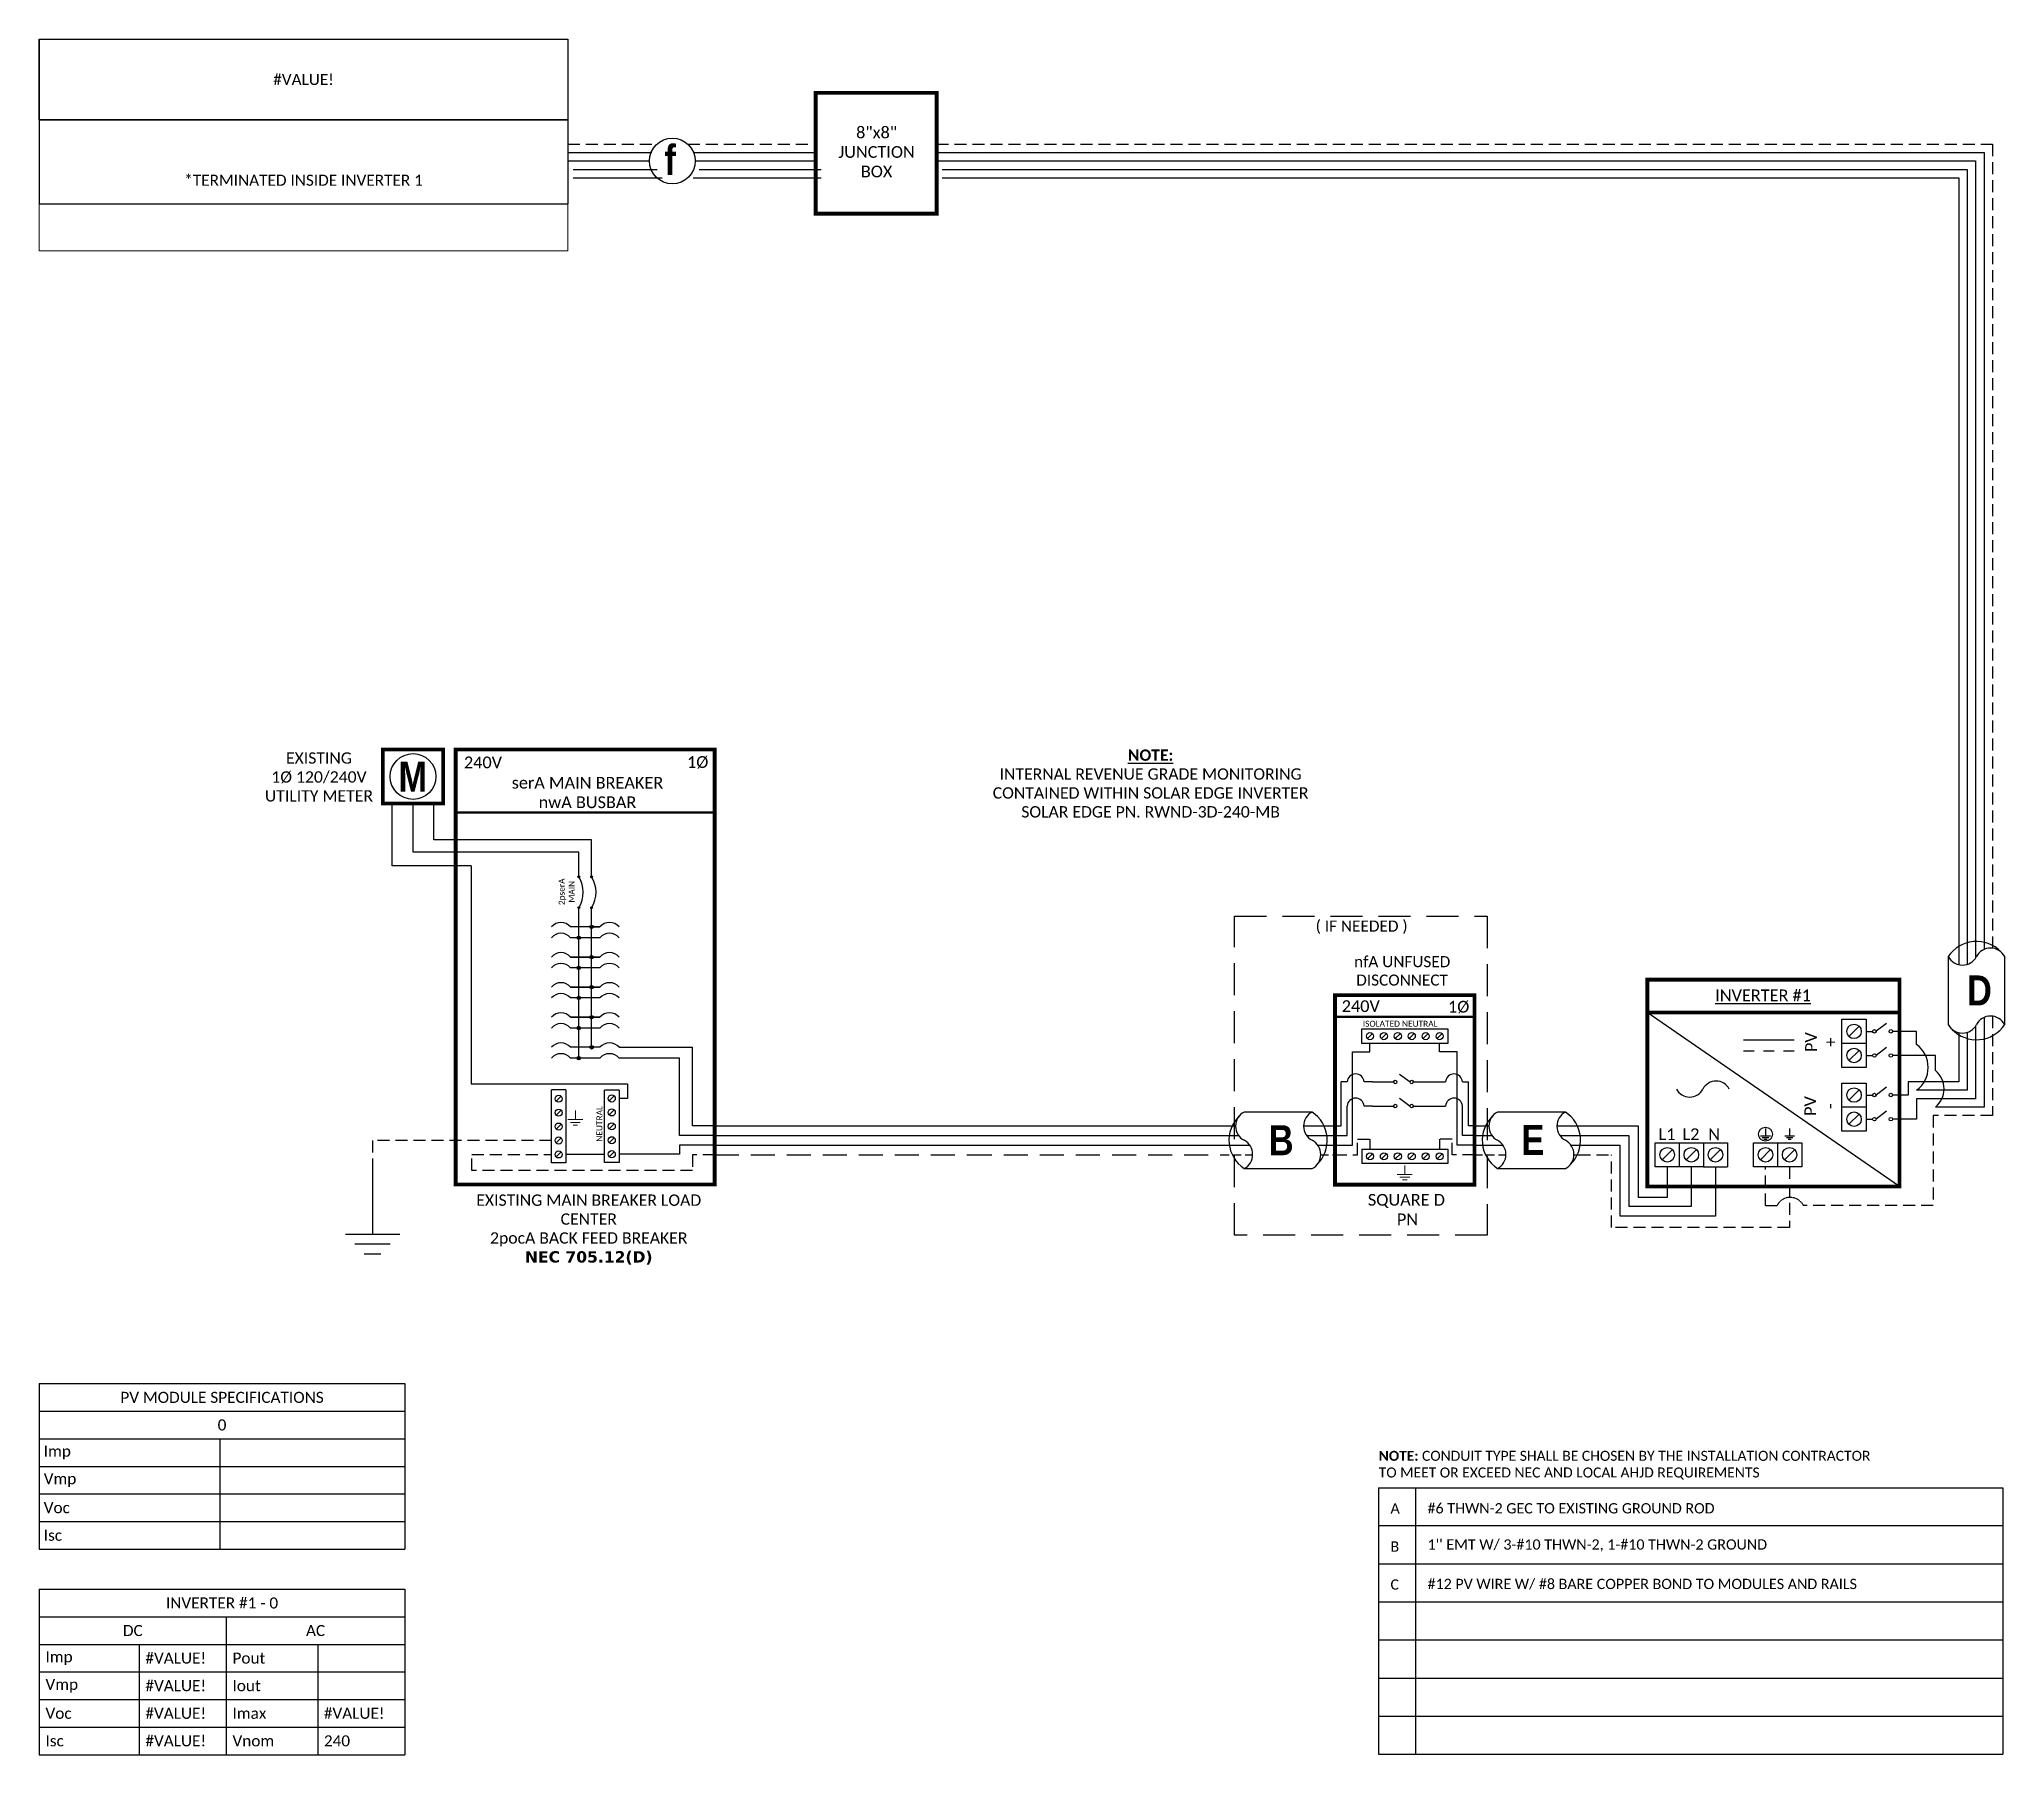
# Model space of a CAD drawing. Header units: feet. Extents: x 17038 to 17652, y 15297 to 15833.
import ezdxf

# ---------------------------------------------------------------- set-up
doc = ezdxf.new("R2010")
doc.units = ezdxf.units.FT
doc.header["$MEASUREMENT"] = 0
doc.linetypes.add('DASHED', pattern=[0.75, 0.5, -0.25])
doc.linetypes.add('HIDDEN', pattern=[0.375, 0.25, -0.125])
doc.styles.add('ONE LINE TXT', font='techb___.ttf')
doc.styles.get("Standard").update_dxf_attribs({"font": 'calibri.ttf'})

# ---------------------------------------------------------------- blocks, each defined once
blk = doc.blocks.new('*U16')
at = {"color": 7, "linetype": 'Continuous'}
for p, q in [((-7.14, 13.31), (-28.39, 13.31)), ((-28.39, -4.31), (-7.14, -4.31))]:
    blk.add_line(p, q, dxfattribs=at)
at = {"color": 7}
for p, q in [((-35.53, 9), (-31.05, 9)), ((-9.81, 9), (0, 9))]:
    blk.add_line(p, q, dxfattribs=at)
at = {"color": 10}
for p, q in [((-35.53, 6), (-30.11, 6)), ((-8.87, 6), (0, 6))]:
    blk.add_line(p, q, dxfattribs=at)
at = {"color": 253}
for p, q in [((-35.53, 3), (-26.66, 3)), ((-5.41, 3), (0, 3))]:
    blk.add_line(p, q, dxfattribs=at)
at = {"color": 92, "linetype": 'HIDDEN', "ltscale": 10}
for p, q in [((-4.48, 0), (0, 0)), ((-35.53, 0), (-25.72, 0))]:
    blk.add_line(p, q, dxfattribs=at)
at = {"linetype": 'Continuous'}
for centre, start, end in [((-26.08, 8.91), 117.66392, 242.33608), ((-4.83, 8.91), 117.66392, 242.33608), ((-30.7, 0.09), 297.66392, 62.33608), ((-9.45, 0.09), 297.66392, 62.33608)]:
    blk.add_arc(centre, 4.98, start, end, dxfattribs=at)
at = {"color": 7, "linetype": 'Continuous'}
for centre, start, end in [((-12.99, 4.5), 313.97324, 56.42648), ((-22.54, 4.5), 133.97324, 236.42648)]:
    blk.add_arc(centre, 10.58, start, end, dxfattribs=at)
blk = doc.blocks.new('*U23')
at = {"color": 7}
blk.add_line((-79.14, 9), (0, 9), dxfattribs=at)
at = {"color": 10}
blk.add_line((-79.14, 6), (0, 6), dxfattribs=at)
at = {"color": 253}
blk.add_line((-79.14, 3), (0, 3), dxfattribs=at)
at = {"color": 92, "linetype": 'DASHED', "ltscale": 15}
blk.add_line((-79.14, 0), (0, 0), dxfattribs=at)
blk = doc.blocks.new('breakerPanel')
at = {"linetype": 'Continuous'}
h = blk.add_hatch(color=1, dxfattribs=at)
h.dxf.hatch_style = 1
edge = h.paths.add_edge_path()
edge.add_arc((-42.47, 86.8), 0.291, 0, 360)
h = blk.add_hatch(color=1, dxfattribs=at)
h.dxf.hatch_style = 1
edge = h.paths.add_edge_path()
edge.add_arc((-38.44, 86.8), 0.291, 0, 360)
h = blk.add_hatch(color=1, dxfattribs=at)
h.dxf.hatch_style = 1
edge = h.paths.add_edge_path()
edge.add_arc((-42.47, 77.16), 0.291, 0, 360)
h = blk.add_hatch(color=1, dxfattribs=at)
h.dxf.hatch_style = 1
edge = h.paths.add_edge_path()
edge.add_arc((-38.44, 77.16), 0.291, 0, 360)
h = blk.add_hatch(color=1, dxfattribs=at)
h.dxf.hatch_style = 1
edge = h.paths.add_edge_path()
edge.add_arc((-42.47, 67.78), 0.528, 0, 360)
h = blk.add_hatch(color=1, dxfattribs=at)
h.dxf.hatch_style = 1
edge = h.paths.add_edge_path()
edge.add_arc((-38.44, 71.16), 0.528, 0, 360)
h = blk.add_hatch(color=1, dxfattribs=at)
h.dxf.hatch_style = 1
edge = h.paths.add_edge_path()
edge.add_arc((-38.44, 61.76), 0.528, 0, 360)
h = blk.add_hatch(color=1, dxfattribs=at)
h.dxf.hatch_style = 1
edge = h.paths.add_edge_path()
edge.add_arc((-42.47, 58.38), 0.528, 0, 360)
h = blk.add_hatch(color=1, dxfattribs=at)
h.dxf.hatch_style = 1
edge = h.paths.add_edge_path()
edge.add_arc((-42.47, 48.98), 0.528, 0, 360)
h = blk.add_hatch(color=1, dxfattribs=at)
h.dxf.hatch_style = 1
edge = h.paths.add_edge_path()
edge.add_arc((-38.44, 52.36), 0.528, 0, 360)
h = blk.add_hatch(color=1, dxfattribs=at)
h.dxf.hatch_style = 1
edge = h.paths.add_edge_path()
edge.add_arc((-38.44, 42.95), 0.528, 0, 360)
h = blk.add_hatch(color=1, dxfattribs=at)
h.dxf.hatch_style = 1
edge = h.paths.add_edge_path()
edge.add_arc((-42.47, 39.58), 0.528, 0, 360)
h = blk.add_hatch(color=1, dxfattribs=at)
h.dxf.hatch_style = 1
edge = h.paths.add_edge_path()
edge.add_arc((-38.44, 33.55), 0.528, 0, 360)
h = blk.add_hatch(color=1, dxfattribs=at)
h.dxf.hatch_style = 1
edge = h.paths.add_edge_path()
edge.add_arc((-42.47, 30.17), 0.528, 0, 360)
at = {"color": 155, "true_color": 0x647190}
blk.add_line((-80.92, 126.59), (0, 126.59), dxfattribs=at)
at = {"color": 253, "linetype": 'Continuous'}
for p, q in [((-100.73, 90.2), (-100.73, 109.7)), ((-76.04, 90.2), (-100.73, 90.2)), ((-76.04, 90.2), (-76.04, 22.16)), ((-76.04, 22.16), (-27.25, 22.16)), ((-27.25, 22.16), (-27.25, 17.57)), ((-27.25, 17.57), (-29.89, 17.57)), ((-11.01, 0.16), (-29.89, 0.16)), ((0, 3), (-11.01, 3)), ((-11.01, 3), (-11.01, 0.16))]:
    blk.add_line(p, q, dxfattribs=at)
at = {"color": 10, "linetype": 'Continuous'}
for p, q in [((-94.24, 94.51), (-94.24, 109.7)), ((-42.47, 94.51), (-94.24, 94.51)), ((-42.47, 87.09), (-42.47, 94.51)), ((-42.47, 30.17), (-42.47, 76.87)), ((-35.88, 67.78), (-45.04, 67.78)), ((-35.88, 58.38), (-45.04, 58.38)), ((-35.88, 48.98), (-45.04, 48.98)), ((-35.88, 39.58), (-45.04, 39.58)), ((-35.88, 30.17), (-45.04, 30.17)), ((-10.98, 30.17), (-29.89, 30.17)), ((-10.98, 6), (-10.98, 30.17)), ((0, 6), (-10.98, 6))]:
    blk.add_line(p, q, dxfattribs=at)
at = {"color": 7, "linetype": 'Continuous'}
for p, q in [((-87.75, 98.34), (-87.75, 109.7)), ((-38.44, 98.34), (-87.75, 98.34)), ((-38.44, 87.09), (-38.44, 98.34)), ((-38.44, 61.76), (-38.44, 76.87)), ((-35.88, 71.16), (-45.04, 71.16)), ((-38.44, 71.16), (-35.88, 71.16)), ((-45.04, 61.76), (-35.88, 61.76)), ((-35.88, 61.76), (-45.04, 61.76)), ((-38.44, 52.36), (-38.44, 61.76)), ((-45.04, 52.36), (-35.88, 52.36)), ((-35.88, 52.36), (-45.04, 52.36)), ((-38.44, 42.95), (-38.44, 52.36)), ((-45.04, 42.95), (-35.88, 42.95)), ((-35.88, 42.95), (-45.04, 42.95)), ((-38.44, 33.55), (-38.44, 42.95)), ((-35.88, 33.55), (-45.04, 33.55)), ((-6.96, 9), (-6.96, 33.55))]:
    blk.add_line(p, q, dxfattribs=at)
at = {"lineweight": 50}
blk.add_line((-80.92, 106.95), (0, 106.95), dxfattribs=at)
at = {"color": 7}
for p, q in [((-29.89, 33.55), (-6.96, 33.55)), ((0, 9), (-6.96, 9))]:
    blk.add_line(p, q, dxfattribs=at)
at = {"color": 1, "linetype": 'Continuous'}
for p, q in [((-51.03, -2.51), (-51.03, 20.23)), ((-46.49, 20.23), (-51.03, 20.23)), ((-46.49, 20.23), (-46.49, -2.51)), ((-34.43, -2.43), (-34.43, 20.16)), ((-29.89, 20.16), (-34.43, 20.16)), ((-29.89, 20.16), (-29.89, -2.43)), ((-46.49, -2.51), (-51.03, -2.51)), ((-29.89, -2.43), (-34.43, -2.43))]:
    blk.add_line(p, q, dxfattribs=at)
at = {"color": 4, "linetype": 'Continuous'}
for p, q in [((-47.97, 18.28), (-49.55, 16.71)), ((-47.97, 13.93), (-49.55, 12.36)), ((-31.37, 18.35), (-32.94, 16.78)), ((-31.37, 14), (-32.94, 12.43)), ((-47.97, 9.58), (-49.55, 8.01)), ((-31.37, 9.65), (-32.94, 8.08)), ((-47.97, 5.23), (-49.55, 3.66)), ((-47.97, 0.88), (-49.55, -0.69)), ((-31.37, 5.3), (-32.94, 3.73)), ((-31.37, 0.95), (-32.94, -0.62))]:
    blk.add_line(p, q, dxfattribs=at)
at = {"color": 92, "linetype": 'HIDDEN', "ltscale": 15}
for p, q in [((-51.03, 4.44), (-106.89, 4.44)), ((-106.89, 4.44), (-106.89, -4.87)), ((-75.84, -4.96), (-75.84, 0.09)), ((-75.84, 0.09), (-51.03, 0.09)), ((0, 0), (-6.96, 0)), ((-6.96, -4.96), (-75.84, -4.96)), ((-6.96, 0), (-6.96, -4.96))]:
    blk.add_line(p, q, dxfattribs=at)
at = {"color": 92, "linetype": 'Continuous', "ltscale": 15}
blk.add_line((-34.43, 0.09), (-46.49, 0.09), dxfattribs=at)
at = {"color": 92, "ltscale": 15}
blk.add_line((-106.89, -4.87), (-106.89, -24.84), dxfattribs=at)
at = {"lineweight": 50, "const_width": 1.19}
for points in [[(-103.67, 109.7), (-103.67, 126.59), (-84.82, 126.59), (-84.82, 109.7)], [(-80.92, -9.3), (-80.92, 126.59), (0, 126.59), (0, -9.3)]]:
    blk.add_lwpolyline(points, close=True, dxfattribs=at)
at = {"color": 92, "linetype": 'Continuous', "lineweight": 5, "ltscale": 0.05, "flags": 128}
for points in [[(-43.54, 13.81), (-43.54, 10.97)], [(-45.88, 10.97), (-41.2, 10.97)], [(-42.01, 10.1), (-45.07, 10.1)], [(-42.82, 9.23), (-44.25, 9.23)]]:
    blk.add_lwpolyline(points, dxfattribs=at)
at = {"color": 92, "linetype": 'Continuous', "ltscale": 4, "flags": 128}
for points in [[(-115.37, -24.84), (-98.41, -24.84)], [(-101.35, -27.98), (-112.43, -27.98)], [(-104.29, -31.12), (-109.49, -31.12)]]:
    blk.add_lwpolyline(points, dxfattribs=at)
at = {"linetype": 'Continuous'}
blk.add_circle((-94.24, 118.15), 7.15, dxfattribs=at)
at = {"color": 1, "linetype": 'Continuous'}
for centre, radius in [((-42.47, 86.8), 0.291), ((-38.44, 86.8), 0.291), ((-42.47, 77.16), 0.291), ((-38.44, 77.16), 0.291), ((-42.47, 67.78), 0.528), ((-38.44, 71.16), 0.528), ((-38.44, 61.76), 0.528), ((-42.47, 58.38), 0.528), ((-42.47, 48.98), 0.528), ((-38.44, 52.36), 0.528), ((-38.44, 42.95), 0.528), ((-42.47, 39.58), 0.528), ((-38.44, 33.55), 0.528), ((-42.47, 30.17), 0.528)]:
    blk.add_circle(centre, radius, dxfattribs=at)
at = {"color": 4, "linetype": 'Continuous'}
for centre in [(-48.76, 17.49), (-32.16, 17.57), (-48.76, 13.14), (-32.16, 13.21), (-48.76, 8.79), (-32.16, 8.86), (-48.76, 4.44), (-48.76, 0.09), (-32.16, 4.51), (-32.16, 0.16)]:
    blk.add_circle(centre, 1.11, dxfattribs=at)
at = {"color": 1, "linetype": 'Continuous'}
for centre, radius, start, end in [((-50.14, 81.98), 9.06, 327.87082, 32.12918), ((-46.11, 81.98), 9.06, 327.87082, 32.12918), ((-48.03, 68.62), 3.93, 40.3392, 139.6608), ((-48.03, 65.24), 3.93, 40.3392, 139.6608), ((-32.88, 68.62), 3.93, 40.3392, 139.6608), ((-32.88, 65.24), 3.93, 40.3392, 139.6608), ((-48.03, 59.21), 3.93, 40.3392, 139.6608), ((-32.88, 59.21), 3.93, 40.3392, 139.6608), ((-48.03, 55.84), 3.93, 40.3392, 139.6608), ((-32.88, 55.84), 3.93, 40.3392, 139.6608), ((-48.03, 49.81), 3.93, 40.3392, 139.6608), ((-48.03, 46.43), 3.93, 40.3392, 139.6608), ((-32.88, 49.81), 3.93, 40.3392, 139.6608), ((-32.88, 46.43), 3.93, 40.3392, 139.6608), ((-48.03, 40.41), 3.93, 40.3392, 139.6608), ((-32.88, 40.41), 3.93, 40.3392, 139.6608), ((-48.03, 37.03), 3.93, 40.3392, 139.6608), ((-32.88, 37.03), 3.93, 40.3392, 139.6608), ((-48.03, 31.01), 3.93, 40.3392, 139.6608), ((-48.03, 27.63), 3.93, 40.3392, 139.6608), ((-32.88, 31.01), 3.93, 40.3392, 139.6608), ((-32.88, 27.63), 3.93, 40.3392, 139.6608)]:
    blk.add_arc(centre, radius, start, end, dxfattribs=at)
at = {"color": 253, "linetype": 'Continuous', "style": 'ONE LINE TXT'}
blk.add_text('M', height=9.38, dxfattribs=at).set_placement((-98.8, 113.43))
at = {"color": 4, "linetype": 'Continuous'}
blk.add_text('NEUTRAL', height=1.874, rotation=90, dxfattribs=at).set_placement((-35.08, 4.08))
at = {"color": 1, "attachment_point": 5}
for s, width, gutter_width, heights, insert, char_height in [('EXISTING\\P1Ø 120/240V UTILITY METER', 37.8067, 7.17, [0], (-123.64, 118), 3.5433), ('240V', 0.1481, 0.75, [0], (-72.39, 122.54), 3.658), ('1Ø', 0.1481, 0.75, [0], (-5.31, 122.54), 3.658), ('serA MAIN BREAKER\\PnwA BUSBAR', 72.4998, 0.75, [0], (-39.75, 113.14), 3.6576), ('EXISTING MAIN BREAKER LOAD CENTER\\P2pocA BACK FEED BREAKER \\P{\\fVerdana|b1|i0|c0|p34;NEC 705.12(D)}', 79.2627, 97.94, [154.49], (-39.35, -23.38), 3.5433)]:
    blk.add_mtext_dynamic_manual_height_columns(s, width=width, gutter_width=gutter_width, heights=heights, dxfattribs=dict(at, insert=insert, char_height=char_height))
at = {"color": 4, "linetype": 'Continuous', "insert": (-46.25, 82.15), "char_height": 1.874, "attachment_point": 5, "rotation": 90}
blk.add_mtext_dynamic_manual_height_columns('2pserA\\PMAIN', width=0.1481, gutter_width=0.75, heights=[0], dxfattribs=at)
blk = doc.blocks.new('*U25')
at = {"color": 7}
blk.add_blockref('breakerPanel', (0, 0), dxfattribs=at)
blk = doc.blocks.new('unfusedDisconnect')
at = {"lineweight": 50}
blk.add_line((-43.61, 43.06), (0, 43.06), dxfattribs=at)
at = {"color": 1, "linetype": 'Continuous'}
for p, q in [((-35.27, 34.78), (-35.27, 39.32)), ((-35.27, 39.32), (-8.32, 39.32)), ((-8.32, 39.32), (-8.32, 34.78)), ((-8.32, 34.78), (-35.27, 34.78)), ((-23.43, 25.18), (-20.16, 22.74)), ((-31.89, 22.73), (-25.32, 22.73)), ((-19.08, 22.73), (-11.7, 22.73)), ((-31.89, 15.2), (-25.32, 15.2)), ((-23.43, 17.65), (-20.16, 15.2)), ((-19.08, 15.2), (-11.7, 15.19)), ((-35.27, 1.76), (-8.32, 1.76)), ((-35.27, 1.76), (-35.27, -2.78)), ((-8.32, 1.76), (-8.32, -2.78)), ((-8.32, -2.78), (-35.27, -2.78))]:
    blk.add_line(p, q, dxfattribs=at)
at = {"color": 4, "linetype": 'Continuous'}
for p, q in [((-31.89, 37.83), (-33.46, 36.26)), ((-27.53, 37.83), (-29.11, 36.26)), ((-23.18, 37.83), (-24.76, 36.26)), ((-18.83, 37.83), (-20.41, 36.26)), ((-14.48, 37.83), (-16.06, 36.26)), ((-10.13, 37.83), (-11.7, 36.26)), ((-31.89, 0.28), (-33.46, -1.3)), ((-27.53, 0.28), (-29.11, -1.3)), ((-23.18, 0.28), (-24.76, -1.3)), ((-18.83, 0.28), (-20.41, -1.3)), ((-14.48, 0.28), (-16.06, -1.3)), ((-10.13, 0.28), (-11.7, -1.3))]:
    blk.add_line(p, q, dxfattribs=at)
at = {"color": 253, "linetype": 'Continuous'}
for p, q in [((-38.16, 3), (-38.16, 32.17)), ((-38.16, 32.17), (-32.67, 32.17)), ((-32.67, 32.17), (-32.67, 34.78)), ((-10.92, 32.17), (-10.92, 34.78)), ((-5.43, 32.17), (-10.92, 32.17)), ((-5.43, 3), (-5.43, 32.17)), ((-43.61, 3), (-38.16, 3)), ((0, 3), (-5.43, 3))]:
    blk.add_line(p, q, dxfattribs=at)
at = {"color": 7, "linetype": 'Continuous'}
for p, q in [((-41.66, 9), (-41.66, 22.73)), ((-39.8, 22.73), (-41.66, 22.73)), ((-31.89, 22.73), (-34.52, 22.73)), ((-11.7, 22.73), (-9.07, 22.73)), ((-3.79, 22.73), (-1.93, 22.73)), ((-1.93, 9), (-1.93, 22.73))]:
    blk.add_line(p, q, dxfattribs=at)
at = {"color": 10, "linetype": 'Continuous'}
for p, q in [((-39.8, 6), (-39.8, 15.2)), ((-31.89, 15.2), (-34.52, 15.2)), ((-11.7, 15.2), (-9.07, 15.2)), ((-3.79, 6), (-3.79, 15.2)), ((-43.61, 6), (-39.8, 6)), ((0, 6), (-3.79, 6))]:
    blk.add_line(p, q, dxfattribs=at)
at = {"color": 7}
for p, q in [((-43.61, 9), (-41.66, 9)), ((0, 9), (-1.93, 9))]:
    blk.add_line(p, q, dxfattribs=at)
at = {"color": 92, "linetype": 'HIDDEN', "ltscale": 15}
for p, q in [((-43.61, 0), (-36.58, 0)), ((-36.58, 0), (-36.58, 4.9)), ((-36.58, 4.9), (-32.67, 4.9)), ((-32.67, 4.9), (-32.67, 1.76)), ((-7.01, 4.9), (-10.92, 4.9)), ((-10.92, 4.9), (-10.92, 1.76)), ((-7.01, 0), (-7.01, 4.9)), ((0, 0), (-7.01, 0))]:
    blk.add_line(p, q, dxfattribs=at)
at = {"lineweight": 50, "const_width": 1.19}
blk.add_lwpolyline([(-43.61, -9.34), (-43.61, 49.84), (0, 49.84), (0, -9.34)], close=True, dxfattribs=at)
at = {"color": 92, "linetype": 'Continuous', "lineweight": 5, "ltscale": 0.05, "flags": 128}
for points in [[(-21.8, -3.32), (-21.8, -6.17)], [(-24.14, -6.17), (-19.45, -6.17)], [(-20.27, -7.03), (-23.32, -7.03)], [(-21.08, -7.9), (-22.51, -7.9)]]:
    blk.add_lwpolyline(points, dxfattribs=at)
at = {"color": 4, "linetype": 'Continuous'}
for centre in [(-32.67, 37.05), (-28.32, 37.05), (-23.97, 37.05), (-19.62, 37.05), (-15.27, 37.05), (-10.92, 37.05), (-32.67, -0.51), (-28.32, -0.51), (-23.97, -0.51), (-19.62, -0.51), (-15.27, -0.51), (-10.92, -0.51)]:
    blk.add_circle(centre, 1.11, dxfattribs=at)
at = {"color": 1, "linetype": 'Continuous'}
for centre in [(-24.78, 22.73), (-19.62, 22.73), (-24.78, 15.2), (-19.62, 15.2)]:
    blk.add_circle(centre, 0.541, dxfattribs=at)
at = {"color": 7, "linetype": 'Continuous'}
for centre in [(-37.16, 22.58), (-6.43, 22.58)]:
    blk.add_arc(centre, 2.64, 3.28193, 176.71807, dxfattribs=at)
at = {"color": 10, "linetype": 'Continuous'}
for centre in [(-37.16, 15.04), (-6.43, 15.04)]:
    blk.add_arc(centre, 2.64, 3.28193, 176.71807, dxfattribs=at)
at = {"color": 4, "linetype": 'Continuous'}
blk.add_text('ISOLATED NEUTRAL', height=1.8743, dxfattribs=at).set_placement((-34.91, 39.97))
at = {"color": 1}
for s, width, gutter_width, heights, insert, char_height, attachment_point in [('\\A1;\\pi17.559;nfA UNFUSED\\P\\pi18.229;DISCONNECT', 64.922, 0, [11.89], (-55.21, 62.04), 3.4544, 1), ('240V', 0.1481, 0.75, [0], (-35.55, 46.4), 3.658, 5), ('1Ø', 0.1481, 0.75, [0], (-4.98, 46.1), 3.658, 5), ('\\A1;\\pi13.903,t32.191;SQUARE D\\P\\pi22.981,t41.269;PN', 51.6906, 0.203, [45.94], (-47.25, -12.27), 3.6576, 1)]:
    blk.add_mtext_dynamic_manual_height_columns(s, width=width, gutter_width=gutter_width, heights=heights, dxfattribs=dict(at, insert=insert, char_height=char_height, attachment_point=attachment_point))
blk = doc.blocks.new('*U20')
at = {"color": 10, "linetype": 'DASHED', "ltscale": 20}
blk.add_lwpolyline([(-75.05, 74.56), (3.97, 74.56), (3.97, -25.17), (-75.05, -25.17)], close=True, dxfattribs=at)
at = {"color": 7}
for name, p in [('unfusedDisconnect', (0, 0)), ('*U16', (-43.61, 0))]:
    blk.add_blockref(name, p, dxfattribs=at)
at = {"color": 10, "insert": (-50.86, 73.16), "char_height": 3.4544, "attachment_point": 1}
blk.add_mtext_dynamic_manual_height_columns('\\A1;\\pi1.2092;( IF NEEDED )', width=30.7523, gutter_width=0, heights=[6.58], dxfattribs=at)
at = {"color": 1, "linetype": 'Continuous', "insert": (-64.3, 9.22), "char_height": 9.3833, "attachment_point": 1, "style": 'ONE LINE TXT'}
blk.add_mtext_dynamic_manual_height_columns('{\\W1;\\C256;B}', width=0.1385, gutter_width=2.13, heights=[0], dxfattribs=at)
blk = doc.blocks.new('*U27')
at = {"color": 7}
blk.add_line((-79.14, 9), (0, 9), dxfattribs=at)
at = {"color": 10}
blk.add_line((-79.14, 6), (0, 6), dxfattribs=at)
at = {"color": 253}
blk.add_line((-79.14, 3), (0, 3), dxfattribs=at)
at = {"color": 92, "linetype": 'DASHED', "ltscale": 15}
blk.add_line((-79.14, 0), (0, 0), dxfattribs=at)
at = {"color": 1, "insert": (-22.08, 115.96), "char_height": 3.5433, "attachment_point": 5}
blk.add_mtext_dynamic_manual_height_columns('{\\fCalibri|b1|i0|c0|p34;\\LNOTE:\\P}INTERNAL REVENUE GRADE MONITORING\\PCONTAINED WITHIN SOLAR EDGE INVERTER\\PSOLAR EDGE PN. RWND-3D-240-MB', width=99.534, gutter_width=7.17, heights=[0], dxfattribs=at)
blk = doc.blocks.new('*T18')
at = {"color": 0, "lineweight": -2, "transparency": 16777216}
for p, q in [((0, 0), (114.19, 0)), ((0, 0), (0, -51.7)), ((114.19, 0), (114.19, -51.7)), ((0, -8.62), (114.19, -8.62)), ((58.43, -8.62), (58.43, -51.7)), ((0, -17.23), (114.19, -17.23)), ((31.22, -17.23), (31.22, -51.7)), ((86.98, -17.23), (86.98, -51.7)), ((0, -25.85), (114.19, -25.85)), ((0, -34.47), (114.19, -34.47)), ((0, -43.08), (114.19, -43.08)), ((0, -51.7), (114.19, -51.7))]:
    blk.add_line(p, q, dxfattribs=at)
at = {"color": 0, "linetype": 'Continuous', "transparency": 16777216, "char_height": 3.4544}
for s, insert, width, attachment_point in [('{\\fCalibri|b0|i0|c0;INVERTER #1 - 0', (57.09, -4.31), 110.3293, 5), ('{\\fCalibri|b0|i0|c0;DC', (29.22, -12.93), 54.5755, 5), ('{\\fCalibri|b0|i0|c0;AC', (86.31, -12.93), 51.8976, 5), ('{\\fCalibri|b0|i0|c0;Imp', (1.93, -21.54), 27.3681, 4), ('{\\fCalibri|b0|i0|c0;#VALUE!', (33.15, -21.54), 23.3513, 4), ('{\\fCalibri|b0|i0|c0;Pout', (60.36, -21.54), 24.6902, 4), ('{\\fCalibri|b0|i0|c0;', (88.91, -21.54), 23.3513, 4), ('{\\fCalibri|b0|i0|c0;Vmp', (1.93, -30.16), 27.3681, 4), ('{\\fCalibri|b0|i0|c0;#VALUE!', (33.15, -30.16), 23.3513, 4), ('{\\fCalibri|b0|i0|c0;Iout', (60.36, -30.16), 24.6902, 4), ('{\\fCalibri|b0|i0|c0;', (88.91, -30.16), 23.3513, 4), ('{\\fCalibri|b0|i0|c0;Voc', (1.93, -38.78), 27.3681, 4), ('{\\fCalibri|b0|i0|c0;#VALUE!', (33.15, -38.78), 23.3513, 4), ('{\\fCalibri|b0|i0|c0;Imax', (60.36, -38.78), 24.6902, 4), ('{\\fCalibri|b0|i0|c0;#VALUE!', (88.91, -38.78), 23.3513, 4), ('{\\fCalibri|b0|i0|c0;Isc', (1.93, -47.39), 27.3681, 4), ('{\\fCalibri|b0|i0|c0;#VALUE!', (33.15, -47.39), 23.3513, 4), ('{\\fCalibri|b0|i0|c0;Vnom', (60.36, -47.39), 24.6902, 4), ('{\\fCalibri|b0|i0|c0;240', (88.91, -47.39), 23.3513, 4)]:
    blk.add_mtext(s, dxfattribs=dict(at, insert=insert, width=width, attachment_point=attachment_point))
blk = doc.blocks.new('*T19')
at = {"color": 0, "lineweight": -2, "transparency": 16777216}
for p, q in [((0, 0), (114.19, 0)), ((0, 0), (0, -51.69)), ((114.19, 0), (114.19, -51.69)), ((0, -8.62), (114.19, -8.62)), ((0, -17.23), (114.19, -17.23)), ((56.41, -17.23), (56.41, -51.69)), ((0, -25.85), (114.19, -25.85)), ((0, -34.46), (114.19, -34.46)), ((0, -43.08), (114.19, -43.08)), ((0, -51.69), (114.19, -51.69))]:
    blk.add_line(p, q, dxfattribs=at)
at = {"color": 0, "linetype": 'Continuous', "transparency": 16777216, "char_height": 3.4544}
for s, insert, width, attachment_point in [('{\\fCalibri|b0|i0|c0;PV MODULE SPECIFICATIONS', (57.09, -4.31), 111.433, 5), ('{\\fCalibri|b0|i0|c0;0', (57.09, -12.92), 111.433, 5), ('{\\fCalibri|b0|i0|c0;Imp', (1.38, -21.54), 53.6551, 4), ('{\\fCalibri|b0|i0|c0;', (57.78, -21.54), 55.0254, 4), ('{\\fCalibri|b0|i0|c0;Vmp', (1.38, -30.15), 53.6551, 4), ('{\\fCalibri|b0|i0|c0;', (57.78, -30.15), 55.0254, 4), ('{\\fCalibri|b0|i0|c0;Voc', (1.38, -38.77), 53.6551, 4), ('{\\fCalibri|b0|i0|c0;', (57.78, -38.77), 55.0254, 4), ('{\\fCalibri|b0|i0|c0;Isc', (1.38, -47.39), 53.6551, 4), ('{\\fCalibri|b0|i0|c0;', (57.78, -47.39), 55.0254, 4)]:
    blk.add_mtext(s, dxfattribs=dict(at, insert=insert, width=width, attachment_point=attachment_point))
blk = doc.blocks.new('*T17')
at = {"linetype": 'ByBlock', "lineweight": -2, "transparency": 16777216}
for p, q in [((0, 0), (195.1, 0)), ((0, 0), (0, -83.27)), ((11.58, 0), (11.58, -83.27)), ((195.1, 0), (195.1, -83.27)), ((0, -11.84), (195.1, -11.84)), ((0, -23.75), (195.1, -23.75)), ((0, -35.65), (195.1, -35.65)), ((0, -47.56), (195.1, -47.56)), ((0, -59.46), (195.1, -59.46)), ((0, -71.37), (195.1, -71.37)), ((0, -83.27), (195.1, -83.27))]:
    blk.add_line(p, q, dxfattribs=at)
at = {"color": 0, "linetype": 'Continuous', "transparency": 16777216, "char_height": 3.2119, "attachment_point": 7}
for s, insert, width in [('{\\fCalibri|b0|i0|c0;A', (3.78, -8.06), 4.025), ('{\\fCalibri|b0|i0|c0;#6 THWN-2 GEC TO EXISTING GROUND ROD', (15.36, -8.06), 175.9562), ('{\\fCalibri|b0|i0|c0;B', (3.78, -19.97), 4.025), ("{\\fCalibri|b0|i0|c0;1'' EMT W/ 3-#10 THWN-2, 1-#10 THWN-2 GROUND", (15.36, -19.97), 175.9562), ('{\\fCalibri|b0|i0|c0;C', (3.78, -31.87), 4.025), ('{\\fCalibri|b0|i0|c0;#12 PV WIRE W/ #8 BARE COPPER BOND TO MODULES AND RAILS', (15.36, -31.87), 175.9562), ('{\\fCalibri|b0|i0|c0;', (3.78, -43.78), 4.025), ('{\\fCalibri|b0|i0|c0;', (15.36, -43.78), 175.9562), ('{\\fCalibri|b0|i0|c0;', (3.78, -55.68), 4.025), ('{\\fCalibri|b0|i0|c0;', (15.36, -55.68), 175.9562), ('{\\fCalibri|b0|i0|c0;', (3.78, -67.59), 4.025), ('{\\fCalibri|b0|i0|c0;', (15.36, -67.59), 175.9562), ('{\\fCalibri|b0|i0|c0;', (3.78, -79.5), 4.025), ('{\\fCalibri|b0|i0|c0;', (15.36, -79.5), 175.9562)]:
    blk.add_mtext(s, dxfattribs=dict(at, insert=insert, width=width))
blk = doc.blocks.new('*T21')
at = {"color": 0, "lineweight": -2, "transparency": 16777216}
for p, q in [((0, 0), (165.11, 0)), ((0, 0), (0, -51.42)), ((165.11, 0), (165.11, -51.42)), ((0, -25.14), (165.11, -25.14)), ((0, -51.42), (165.11, -51.42))]:
    blk.add_line(p, q, dxfattribs=at)
at = {"layer": 'Defpoints', "color": 8, "linetype": 'ByBlock', "lineweight": 0, "transparency": 16777216}
for p, q in [((0, -51.42), (0, -66.05)), ((165.11, -51.42), (165.11, -66.05)), ((0, -66.05), (165.11, -66.05))]:
    blk.add_line(p, q, dxfattribs=at)
at = {"color": 0, "linetype": 'Continuous', "transparency": 16777216, "char_height": 3.4544, "width": 155.095, "attachment_point": 5}
for s, insert in [('{\\fCalibri|b0|i0|c0;#VALUE!', (82.56, -12.57)), ('{\\fCalibri|b0|i0|c0;^J^J*TERMINATED INSIDE INVERTER 1', (82.56, -38.28))]:
    blk.add_mtext(s, dxfattribs=dict(at, insert=insert))
blk = doc.blocks.new('8x8box')
at = {"lineweight": 50, "const_width": 1.19}
blk.add_lwpolyline([(37.78, 0), (0, 0), (0, 37.78), (37.78, 37.78)], close=True, dxfattribs=at)
at = {"color": 1, "insert": (19.03, 19.26), "char_height": 3.6576, "attachment_point": 5}
blk.add_mtext_dynamic_manual_height_columns('8"x8"  JUNCTION BOX ', width=0.4767, gutter_width=7.17, heights=[0], dxfattribs=at)
blk = doc.blocks.new('string1')
at = {"color": 10, "linetype": 'Continuous'}
for p, q in [((-412.25, 269.3), (-386.03, 269.3)), ((-372.93, 269.3), (-334.78, 269.3)), ((-297, 269.3), (23.33, 269.3)), ((23.33, 269.3), (23.33, 20.94)), ((7.45, 0), (0, 0)), ((7.45, -4.11), (7.45, 0)), ((23.33, -0.31), (23.33, -18.41)), ((23.33, -18.41), (7.45, -18.41))]:
    blk.add_line(p, q, dxfattribs=at)
at = {"color": 7, "linetype": 'Continuous'}
for p, q in [((-412.25, 266.68), (-384.42, 266.68)), ((-374.73, 266.68), (-334.78, 266.68)), ((-297, 266.68), (20.71, 266.68)), ((20.71, 266.68), (20.71, 20.82)), ((20.71, -0.42), (20.71, -15.79)), ((20.71, -15.79), (4.87, -15.79)), ((4.87, -15.79), (4.87, -19.9)), ((4.87, -19.9), (0, -19.9))]:
    blk.add_line(p, q, dxfattribs=at)
at = {"color": 10, "linetype": 'Continuous'}
blk.add_arc((2.32, -11.26), 8.8, 305.65052, 54.34948, dxfattribs=at)

msp = doc.modelspace()

# ---------------------------------------------------------------- linework, layer by layer
at = {"color": 92, "linetype": 'HIDDEN', "ltscale": 15}
for p, q in [((17202.93, 15799.73), (17230.76, 15799.73)), ((17240.45, 15799.73), (17280.4, 15799.73)), ((17318.18, 15799.73), (17648.07, 15799.73)), ((17648.07, 15799.73), (17648.07, 15548.56)), ((17648.07, 15527.31), (17648.07, 15496.29)), ((17648.07, 15496.29), (17629.56, 15496.29)), ((17629.56, 15496.29), (17629.56, 15468.2)), ((17518.71, 15484.03), (17529.06, 15484.03)), ((17529.06, 15461.33), (17529.06, 15484.03)), ((17577.17, 15468.2), (17577.17, 15480.24)), ((17584.7, 15480.24), (17584.7, 15461.33)), ((17577.17, 15468.2), (17580.77, 15468.2)), ((17629.56, 15468.2), (17589.01, 15468.2)), ((17584.7, 15461.33), (17529.06, 15461.33))]:
    msp.add_line(p, q, dxfattribs=at)
at = {"color": 10, "linetype": 'Continuous'}
for p, q in [((17202.93, 15797.11), (17229.15, 15797.11)), ((17242.25, 15797.11), (17280.4, 15797.11)), ((17318.18, 15797.11), (17645.45, 15797.11)), ((17645.45, 15797.11), (17645.45, 15548.15)), ((17645.45, 15526.91), (17645.45, 15498.91)), ((17630.28, 15515.03), (17616.87, 15515.03)), ((17630.28, 15510.3), (17630.28, 15515.03)), ((17645.45, 15498.91), (17630.28, 15498.91)), ((17518.71, 15490.03), (17534.47, 15490.03)), ((17534.47, 15490.03), (17534.47, 15467.84)), ((17553.99, 15480.24), (17553.99, 15467.84)), ((17553.99, 15467.84), (17534.47, 15467.84))]:
    msp.add_line(p, q, dxfattribs=at)
at = {"color": 7, "linetype": 'Continuous'}
for p, q in [((17202.93, 15794.49), (17228.46, 15794.49)), ((17242.74, 15794.49), (17280.4, 15794.49)), ((17318.18, 15794.49), (17642.83, 15794.49)), ((17642.83, 15794.49), (17642.83, 15545.49)), ((17634.27, 15545.93), (17634.27, 15524.68)), ((17651.9, 15524.68), (17651.9, 15545.93)), ((17619.02, 15474.07), (17540.24, 15528.44)), ((17642.83, 15524.24), (17642.83, 15501.53)), ((17586.07, 15519.84), (17570.3, 15519.84)), ((17573.59, 15516.43), (17570.3, 15516.43)), ((17579.83, 15516.43), (17576.54, 15516.43)), ((17586.07, 15516.43), (17582.77, 15516.43)), ((17642.83, 15501.53), (17624.37, 15501.53)), ((17624.37, 15501.53), (17624.37, 15495.13)), ((17624.37, 15495.13), (17616.87, 15495.13)), ((17518.71, 15493.03), (17537.41, 15493.03)), ((17537.41, 15493.03), (17537.41, 15470.65)), ((17546.46, 15480.24), (17546.46, 15470.65)), ((17546.46, 15470.65), (17537.41, 15470.65))]:
    msp.add_line(p, q, dxfattribs=at)
at = {"color": 1, "linetype": 'Continuous'}
for p, q in [((17601.06, 15511.26), (17601.06, 15526.33)), ((17601.06, 15526.33), (17608.59, 15526.33)), ((17601.06, 15511.26), (17601.06, 15526.33)), ((17608.59, 15526.33), (17608.59, 15511.26)), ((17608.59, 15526.33), (17608.59, 15518.79)), ((17615.02, 15525.02), (17611.76, 15522.58)), ((17608.59, 15518.79), (17601.06, 15518.79)), ((17608.59, 15522.56), (17610.63, 15522.56)), ((17608.59, 15515.03), (17610.63, 15515.03)), ((17615.02, 15517.49), (17611.76, 15515.05)), ((17608.59, 15511.26), (17601.06, 15511.26)), ((17601.06, 15491.36), (17601.06, 15506.43)), ((17601.06, 15506.43), (17608.59, 15506.43)), ((17608.59, 15506.43), (17608.59, 15498.9)), ((17608.59, 15502.67), (17610.63, 15502.67)), ((17615.02, 15505.13), (17611.76, 15502.68)), ((17608.59, 15498.9), (17601.06, 15498.9)), ((17608.59, 15498.9), (17608.59, 15491.36)), ((17608.59, 15495.13), (17610.63, 15495.13)), ((17615.02, 15497.59), (17611.76, 15495.15)), ((17542.69, 15487.77), (17557.76, 15487.77)), ((17542.69, 15480.24), (17542.69, 15487.77)), ((17542.69, 15487.77), (17550.23, 15487.77)), ((17550.23, 15487.77), (17550.23, 15480.24)), ((17557.76, 15487.77), (17557.76, 15480.24)), ((17557.76, 15487.77), (17565.3, 15487.77)), ((17565.3, 15487.77), (17565.3, 15480.24)), ((17573.4, 15487.77), (17588.47, 15487.77)), ((17573.4, 15480.24), (17573.4, 15487.77)), ((17573.4, 15487.77), (17580.93, 15487.77)), ((17580.93, 15487.77), (17580.93, 15480.24)), ((17588.47, 15487.77), (17588.47, 15480.24)), ((17608.59, 15491.36), (17601.06, 15491.36)), ((17557.76, 15480.24), (17542.69, 15480.24)), ((17557.76, 15480.24), (17565.3, 15480.24)), ((17588.47, 15480.24), (17573.4, 15480.24))]:
    msp.add_line(p, q, dxfattribs=at)
at = {"color": 4, "linetype": 'Continuous'}
for p, q in [((17606.43, 15524.17), (17603.22, 15520.95)), ((17606.43, 15516.63), (17603.22, 15513.42)), ((17606.43, 15504.27), (17603.22, 15501.06)), ((17606.43, 15496.74), (17603.22, 15493.52)), ((17548.07, 15485.61), (17544.85, 15482.4)), ((17555.6, 15485.61), (17552.39, 15482.4)), ((17563.14, 15485.61), (17559.92, 15482.4)), ((17578.77, 15485.61), (17575.56, 15482.4)), ((17586.31, 15485.61), (17583.09, 15482.4))]:
    msp.add_line(p, q, dxfattribs=at)
at = {"color": 253, "linetype": 'Continuous'}
for p, q in [((17518.71, 15487.03), (17531.79, 15487.03)), ((17531.79, 15464.87), (17531.79, 15487.03)), ((17561.53, 15480.24), (17561.53, 15464.87)), ((17561.53, 15464.87), (17531.79, 15464.87))]:
    msp.add_line(p, q, dxfattribs=at)
at = {"linetype": 'Continuous'}
msp.add_lwpolyline([(17037.82, 15832.5), (17202.93, 15832.5), (17202.93, 15807.37), (17037.82, 15807.37)], close=True, dxfattribs=at)
at = {"color": 7, "lineweight": 50, "const_width": 1.19}
msp.add_lwpolyline([(17540.24, 15474.07), (17540.24, 15538.73), (17619.02, 15538.73), (17619.02, 15474.07)], close=True, dxfattribs=at)
at = {"lineweight": 50, "const_width": 1.19}
msp.add_lwpolyline([(17540.24, 15528.44), (17540.24, 15538.73), (17619.02, 15538.73), (17619.02, 15528.44)], close=True, dxfattribs=at)
at = {"color": 92, "linetype": 'Continuous', "flags": 128}
for points in [[(17575.63, 15489.88), (17578.7, 15489.88)], [(17578.17, 15489.31), (17576.16, 15489.31)], [(17577.64, 15488.74), (17576.69, 15488.74)], [(17577.17, 15492.18), (17577.17, 15489.88)], [(17583.16, 15489.88), (17586.24, 15489.88)], [(17585.7, 15489.31), (17583.7, 15489.31)], [(17585.17, 15488.74), (17584.23, 15488.74)], [(17584.7, 15492.18), (17584.7, 15489.88)]]:
    msp.add_lwpolyline(points, dxfattribs=at)
at = {"color": 7, "linetype": 'Continuous'}
msp.add_circle((17235.6, 15794.49), 7.14, dxfattribs=at)
at = {"color": 4, "linetype": 'Continuous'}
for centre in [(17604.83, 15522.56), (17604.83, 15515.03), (17604.83, 15502.67), (17604.83, 15495.13), (17546.46, 15484), (17553.99, 15484), (17561.53, 15484), (17577.17, 15484), (17584.7, 15484)]:
    msp.add_circle(centre, 2.27, dxfattribs=at)
at = {"color": 1, "linetype": 'Continuous'}
for centre in [(17611.17, 15522.56), (17616.33, 15522.56), (17611.17, 15515.03), (17616.33, 15515.03), (17611.17, 15502.67), (17616.33, 15502.67), (17611.17, 15495.13), (17616.33, 15495.13)]:
    msp.add_circle(centre, 0.541, dxfattribs=at)
at = {"color": 92, "linetype": 'Continuous'}
msp.add_circle((17577.17, 15490.44), 2.17, dxfattribs=at)
at = {"color": 7, "linetype": 'Continuous'}
for centre, start, end in [((17643.09, 15540.08), 43.97324, 146.42648), ((17643.09, 15530.53), 223.97324, 326.42648)]:
    msp.add_arc(centre, 10.58, start, end, dxfattribs=at)
at = {"linetype": 'Continuous'}
for centre, radius, start, end in [((17647.49, 15543.62), 4.98, 27.66392, 152.33608), ((17638.68, 15548.24), 4.98, 207.66392, 332.33608), ((17638.68, 15526.99), 4.98, 207.66392, 332.33608), ((17647.49, 15522.37), 4.98, 27.66392, 152.33608), ((17561.72, 15502.39), 4.65, 27.66392, 152.33608), ((17553.48, 15506.7), 4.65, 207.66392, 332.33608)]:
    msp.add_arc(centre, radius, start, end, dxfattribs=at)
at = {"color": 10, "linetype": 'Continuous'}
msp.add_arc((17625.51, 15504.61), 7.43, 309.93385, 50.06615, dxfattribs=at)
at = {"color": 92, "linetype": 'HIDDEN', "ltscale": 0.3}
msp.add_arc((17584.89, 15466.04), 4.65, 27.66392, 152.33608, dxfattribs=at)

# ---------------------------------------------------------------- block references
for name, p in [('*T21', (17037.82, 15832.5)), ('*T19', (17037.82, 15412.51)), ('*T17', (17456.21, 15379.98)), ('*T18', (17037.82, 15348.28))]:
    msp.add_blockref(name, p)
at = {"color": 7}
for name, p in [('8x8box', (17280.4, 15778.03)), ('*U25', (17248.84, 15484.03)), ('*U27', (17407.12, 15484.03)), ('*U20', (17486.26, 15484.03)), ('*U16', (17521.79, 15484.03)), ('*U23', (17327.98, 15484.03))]:
    msp.add_blockref(name, p, dxfattribs=at)
at = {"color": 10, "linetype": 'Continuous'}
msp.add_blockref('string1', (17616.87, 15522.56), dxfattribs=at)

# ---------------------------------------------------------------- texts
at = {"color": 1, "linetype": 'Continuous'}
msp.add_text('%%UINVERTER #1', height=3.6576, dxfattribs=at).set_placement((17561.45, 15531.99))
at = {"color": 1, "linetype": 'Continuous', "char_height": 9.3833, "attachment_point": 1, "style": 'ONE LINE TXT'}
for s, insert in [('{\\W1;\\C256;f}', (17233.14, 15799.53)), ('{\\W1;\\C256;D}', (17640.13, 15540.04)), ('{\\W1;\\C256;E}', (17500.87, 15493.33))]:
    msp.add_mtext_dynamic_manual_height_columns(s, width=0.1385, gutter_width=2.13, heights=[0], dxfattribs=dict(at, insert=insert))
at = {"color": 1, "char_height": 3.658, "attachment_point": 5, "rotation": 90}
for s, width, insert in [('PV +', 2.8378, (17594.43, 15519.2)), ('PV -', 2.8013, (17594.21, 15499.23))]:
    msp.add_mtext_dynamic_manual_height_columns(s, width=width, gutter_width=0.75, heights=[0], dxfattribs=dict(at, insert=insert))
at = {"color": 1, "attachment_point": 5}
for s, insert, char_height in [('L1', (17546.4, 15490.41), 3.658), ('L2', (17553.87, 15490.44), 3.658), ('N', (17561.12, 15490.39), 3.66)]:
    msp.add_mtext_dynamic_manual_height_columns(s, width=0.1481, gutter_width=0.75, heights=[0], dxfattribs=dict(at, insert=insert, char_height=char_height))
at = {"color": 10, "insert": (17456.31, 15391.52), "char_height": 3.10896, "attachment_point": 1}
msp.add_mtext_dynamic_manual_height_columns('\\A1;{\\fCalibri|b1|i0|c0|p34;NOTE:} {\\A0;\\H1.0052x;CONDUIT TYPE SHALL BE CHOSEN BY THE INSTALLATION CONTRACTOR\\PTO MEET OR EXCEED NEC AND LOCAL AHJD REQUIREMENTS}', width=164.3528, gutter_width=0, heights=[9.89], dxfattribs=at)

doc.saveas('drawing.dxf')
